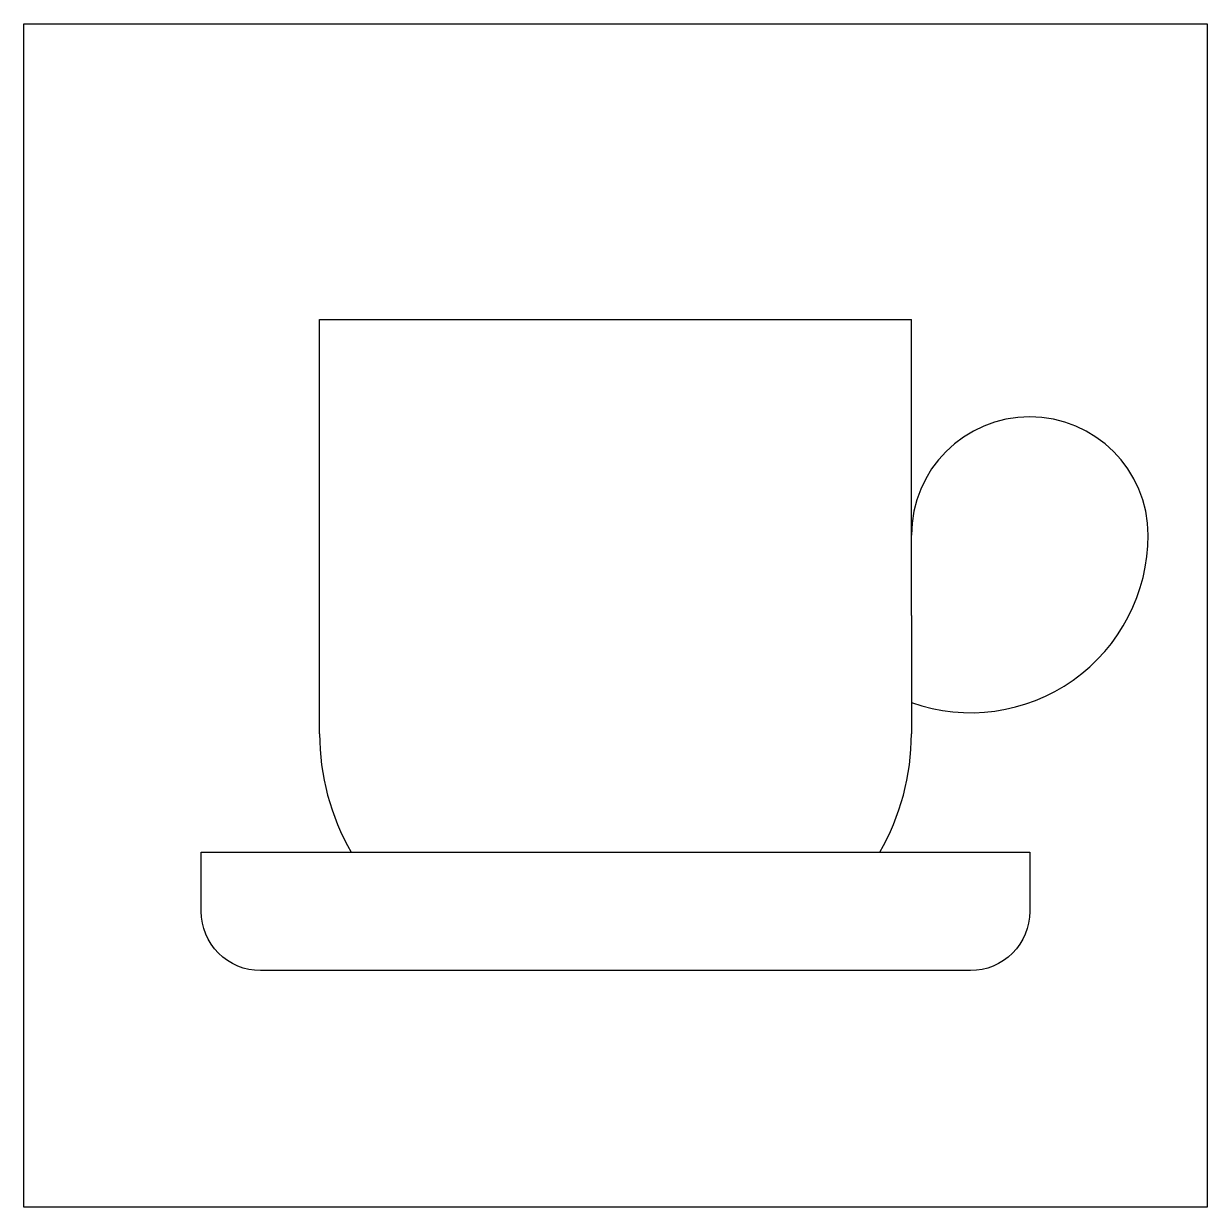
# Model space of a CAD drawing. Extents: x 0 to 40, y 0 to 40.
import ezdxf

# ---------------------------------------------------------------- set-up
doc = ezdxf.new("R2010")
doc.units = 0
doc.header["$MEASUREMENT"] = 0
doc.layers.get('0').update_dxf_attribs({"linetype": 'CONTINUOUS'})

msp = doc.modelspace()

# ---------------------------------------------------------------- linework, layer by layer
at = {"color": 0, "linetype": 'ByBlock'}
for p, q in [((10, 16), (10, 30)), ((10, 30), (30, 30)), ((30, 20), (30, 30)), ((30, 20), (30, 16)), ((22, 8), (18, 8))]:
    msp.add_line(p, q, dxfattribs=at)
msp.add_lwpolyline([(0, 0), (0, 40), (40, 40), (40, 0)], close=True, dxfattribs=at)
msp.add_lwpolyline([(34, 12), (34, 10, -0.414214), (32, 8), (8, 8, -0.414214), (6, 10), (6, 12)], format="xyb", close=True, dxfattribs=at)
for centre, radius, start, end in [((34, 22.715), 4, 0, 180), ((32, 22.715), 6, 250.5288, 0), ((18, 16), 8, 180, 210), ((22, 16), 8, 330, 0)]:
    msp.add_arc(centre, radius, start, end, dxfattribs=at)

doc.saveas('drawing.dxf')
